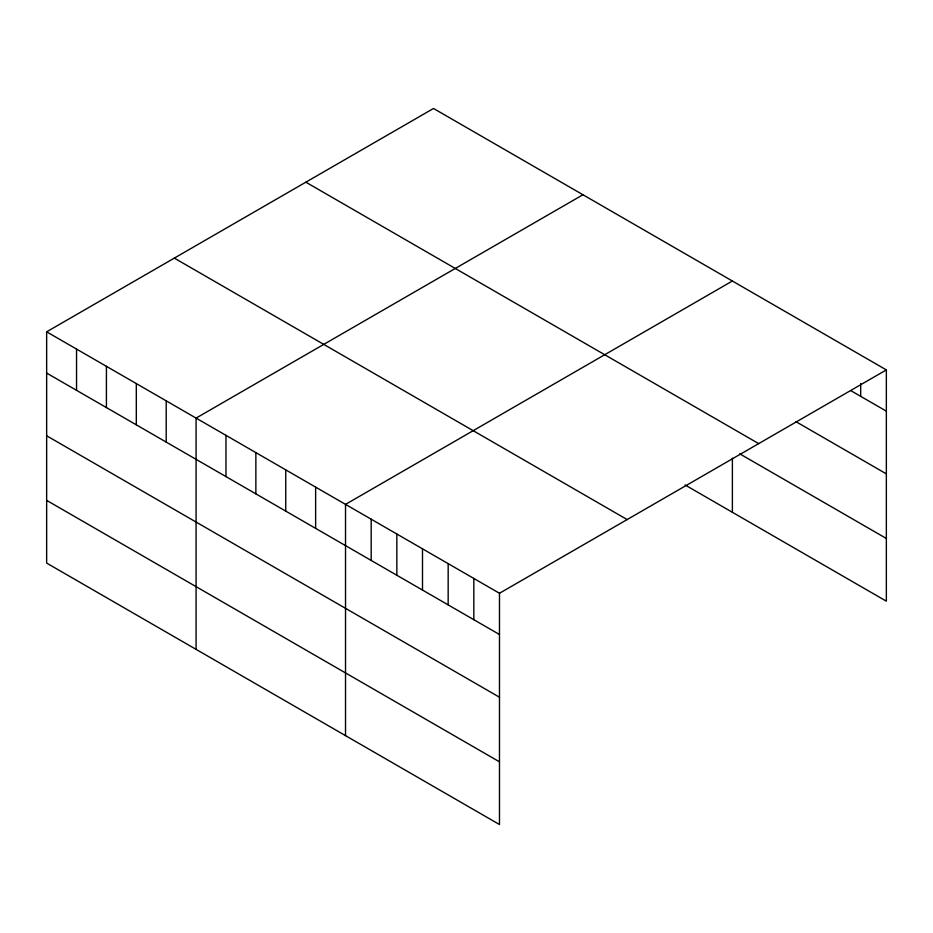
<?xml version="1.0" encoding="UTF-8"?>
<svg xmlns="http://www.w3.org/2000/svg" width="933" height="933" viewBox="0 0 933 933"><rect width="100%" height="100%" fill="white"/><g stroke="black" fill="none" stroke-linecap="round" stroke-linejoin="round"><path stroke-width="1.4" d="M46.65 331.821L499.482 593.271L499.482 824.527L46.65 563.089L46.65 331.821L433.518 108.473L886.35 369.911L886.35 601.179L685.067 484.962M582.95 194.752L196.082 418.101L196.082 649.368M732.382 281.02L345.525 504.38L345.525 735.636M499.482 593.271L886.35 369.911M850.919 390.694L886.35 411.161M795.931 421.658L886.35 473.859M305.849 182.18L758.681 443.618M739.717 453.811L886.35 538.469M174.319 258.114L627.151 519.564M46.65 373.072L499.482 634.51M46.65 435.781L499.482 697.219M46.65 500.38L499.482 761.818M860.692 383.545L860.692 396.338M732.382 458.126L732.382 512.287M473.824 578.448L473.824 619.699M448.167 563.637L448.167 604.887M422.497 548.826L422.497 590.064M396.84 534.003L396.84 575.253M371.182 519.191L371.182 560.441M315.634 487.119L315.634 528.37M285.743 469.87L285.743 511.109M255.864 452.61L255.864 493.86M225.973 435.361L225.973 476.6M166.202 400.852L166.202 442.09M136.311 383.591L136.311 424.842M106.42 366.342L106.42 407.581M76.541 349.082L76.541 390.332"/></g></svg>
